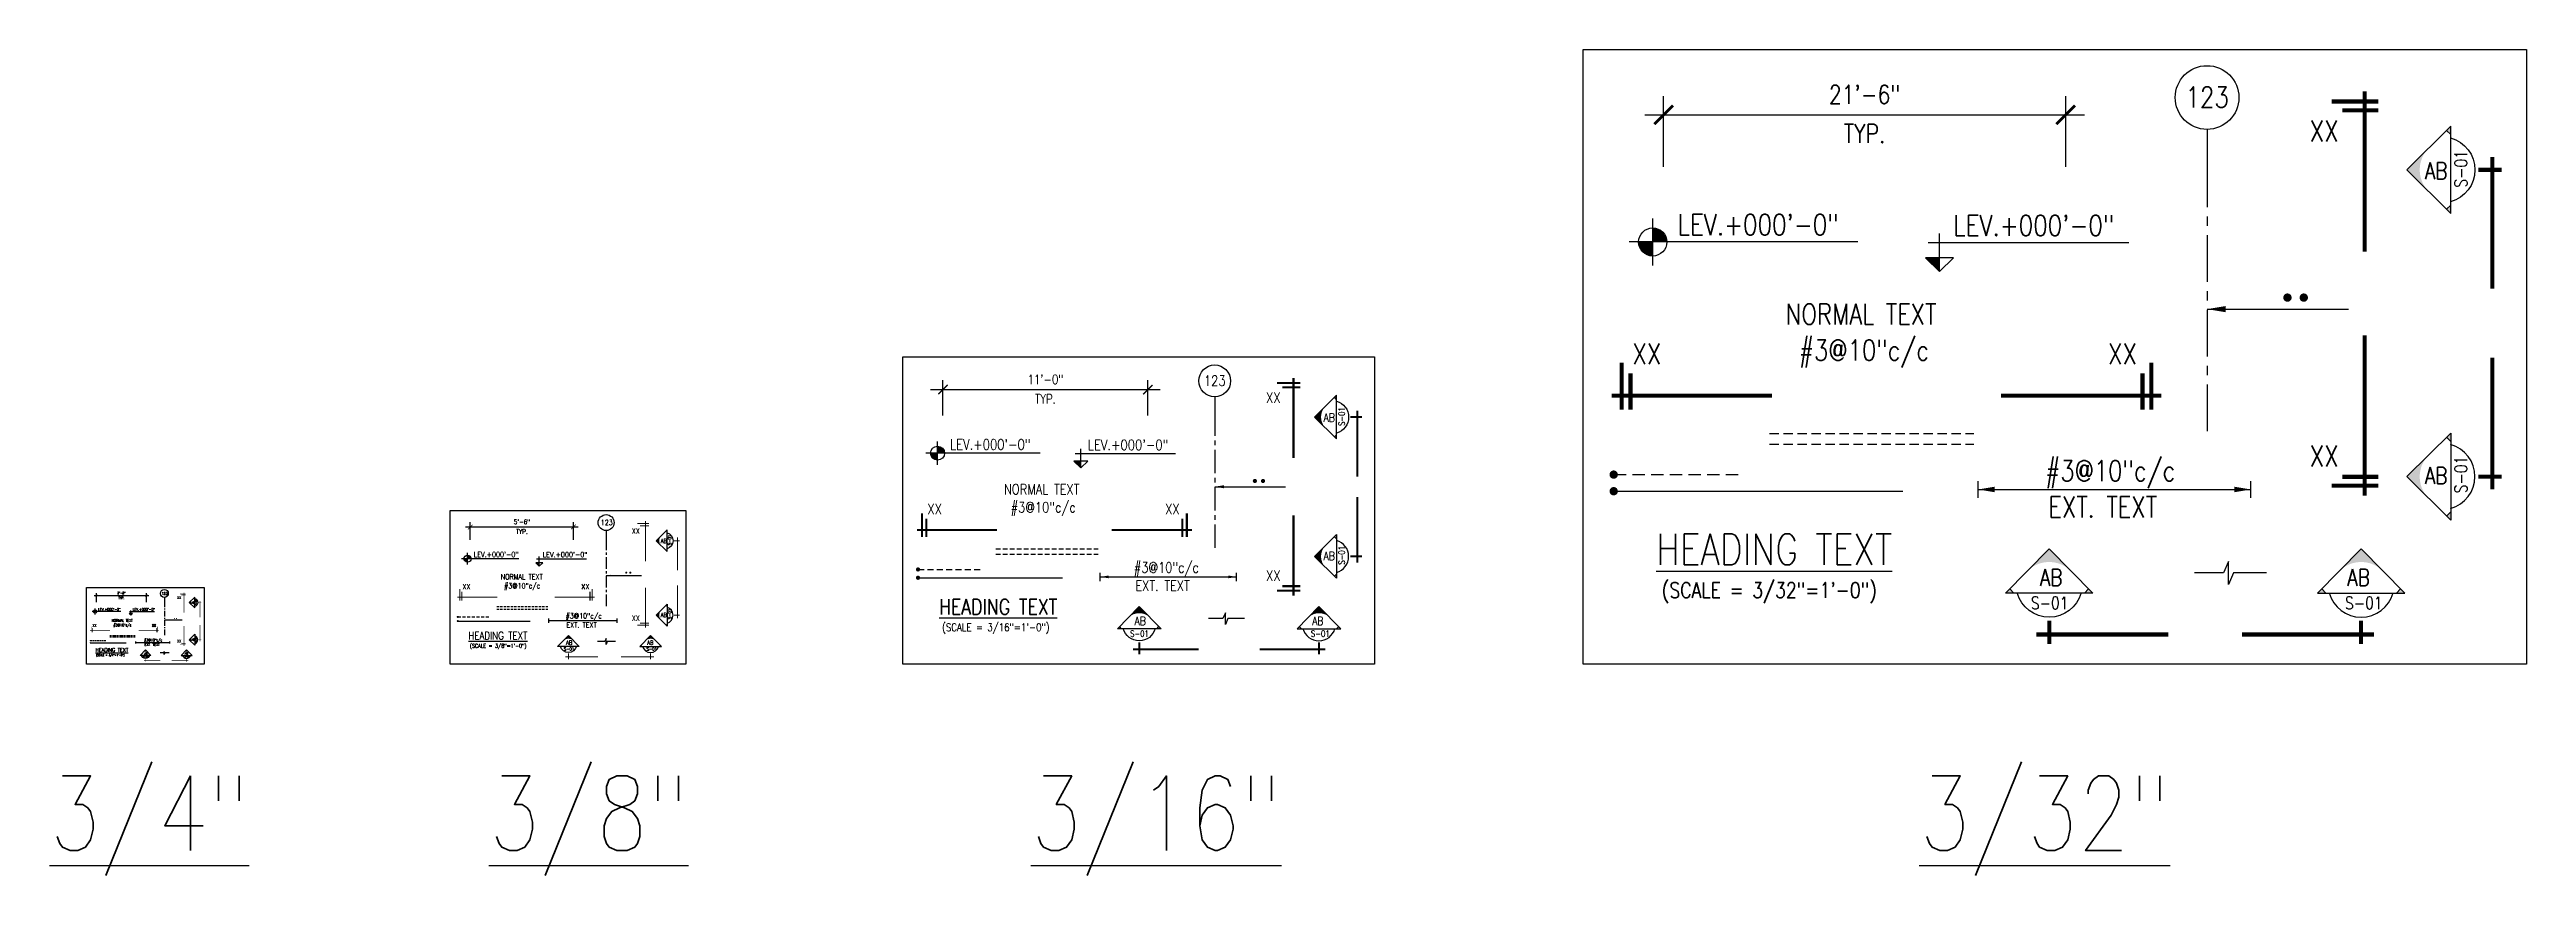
# Model space of a CAD drawing. Header units: inches. Extents: x 17147 to 26472, y -24737 to -16604.
# Drawn here: x 17485 to 19077, y -17530 to -16999 of the extents above; entities that cross this region are included whole.
import ezdxf

# ---------------------------------------------------------------- set-up
doc = ezdxf.new("R2010")
doc.units = ezdxf.units.IN
doc.header["$MEASUREMENT"] = 0
doc.linetypes.add('CENTER', pattern=[2, 1.25, -0.25, 0.25, -0.25])
doc.linetypes.add('HIDDEN', pattern=[0.375, 0.25, -0.125])
for name, color, linetype in [('ARROW', 2, 'Continuous'), ('BEAM', 3, 'HIDDEN'), ('BOTT. BAR', 5, 'Continuous'), ('BREAK', 1, 'Continuous'), ('DIM', 2, 'Continuous'), ('DOT', 2, 'Continuous'), ('Grids', 1, 'CENTER'), ('HEADING', 4, 'Continuous'), ('LEVEL', 2, 'Continuous'), ('SECMARK', 2, 'Continuous'), ('TEXT2', 3, 'Continuous'), ('TEXT3', 4, 'Continuous'), ('TOP BAR', 5, 'HIDDEN')]:
    doc.layers.add(name, color=color, linetype=linetype)
doc.styles.add('DIM 1_1 (A)', font='simplex.shx', dxfattribs={"width": 0.8})
doc.styles.add('DIM 3_16 (A)', font='simplex.shx', dxfattribs={"width": 0.8})
doc.styles.add('DIM 3_32 (A)', font='simplex.shx', dxfattribs={"width": 0.8})
doc.styles.add('DIM 3_4 (A)', font='simplex.shx', dxfattribs={"width": 0.8})
doc.styles.add('DIM 3_8 (A)', font='simplex.shx', dxfattribs={"width": 0.8})
doc.dimstyles.new('DIM 3_16 (A)', dxfattribs={"dimtxt": 6, "dimasz": 6, "dimexe": 6, "dimexo": 6, "dimgap": 3, "dimtad": 1, "dimdec": 0, "dimzin": 3, "dimdsep": 46, "dimlunit": 4, "dimtxsty": 'DIM 3_16 (A)', "dimblk": 'ARCHTICK', "dimcen": 6, "dimdle": 8, "dimclrd": 2, "dimclre": 2, "dimclrt": 3, "dimadec": 0, "dimazin": 2, "dimtfac": 1, "dimtdec": 0, "dimtofl": 0, "dimtmove": 0, "dimatfit": 3, "dimfxl": 0, "dimtolj": 1, "dimtzin": 0, "dimlwd": -1, "dimlwe": -1, "dimarcsym": 0})
doc.dimstyles.new('DIM 3_32 (A)', dxfattribs={"dimtxt": 12, "dimasz": 12, "dimexe": 12, "dimexo": 12, "dimgap": 6, "dimtad": 1, "dimdec": 0, "dimzin": 3, "dimdsep": 46, "dimlunit": 4, "dimtxsty": 'DIM 3_32 (A)', "dimblk": 'ARCHTICK', "dimcen": 12, "dimdle": 12, "dimclrd": 2, "dimclre": 2, "dimclrt": 3, "dimadec": 0, "dimazin": 2, "dimtfac": 1, "dimtdec": 0, "dimtofl": 0, "dimtmove": 0, "dimatfit": 3, "dimfxl": 0, "dimtolj": 1, "dimtzin": 0, "dimlwd": -1, "dimlwe": -1, "dimarcsym": 0})
doc.dimstyles.new('DIM 3_4 (A)', dxfattribs={"dimtxt": 1.5, "dimasz": 1.5, "dimexe": 1.5, "dimexo": 1.5, "dimgap": 0.75, "dimtad": 1, "dimdec": 0, "dimzin": 3, "dimdsep": 46, "dimlunit": 4, "dimtxsty": 'DIM 3_4 (A)', "dimblk": 'ARCHTICK', "dimcen": 1.5, "dimdle": 1.5, "dimclrd": 2, "dimclre": 2, "dimclrt": 3, "dimadec": 0, "dimazin": 2, "dimtfac": 1, "dimtdec": 0, "dimtofl": 0, "dimtmove": 0, "dimatfit": 3, "dimfxl": 0, "dimtolj": 1, "dimtzin": 0, "dimlwd": -1, "dimlwe": -1, "dimarcsym": 0})
doc.dimstyles.new('DIM 3_8 (A)', dxfattribs={"dimtxt": 3, "dimasz": 3, "dimexe": 3, "dimexo": 3, "dimgap": 1.5, "dimtad": 1, "dimdec": 0, "dimzin": 3, "dimdsep": 46, "dimlunit": 4, "dimtxsty": 'DIM 3_8 (A)', "dimblk": 'ARCHTICK', "dimcen": 3, "dimdle": 3, "dimclrd": 2, "dimclre": 2, "dimclrt": 3, "dimadec": 0, "dimazin": 2, "dimtfac": 1, "dimtdec": 0, "dimtofl": 0, "dimtmove": 0, "dimatfit": 3, "dimfxl": 0, "dimtolj": 1, "dimtzin": 0, "dimlwd": -1, "dimlwe": -1, "dimarcsym": 0})

# ---------------------------------------------------------------- blocks, each defined once
blk = doc.blocks.new('_ARCHTICK')
at = {"color": 0, "linetype": 'ByBlock', "const_width": 0.15}
blk.add_lwpolyline([(-0.5, -0.5), (0.5, 0.5)], dxfattribs=at)
blk = doc.blocks.new('*D26')
at = {"layer": 'DEFPOINTS', "color": 0, "transparency": 16777216}
for p in [(17546.9, -17350.2), (17514.7, -17355.9), (17546.9, -17355.9)]:
    blk.add_point(p, dxfattribs=at)
at = {"layer": 'DIM', "color": 2, "transparency": 16777216}
for p, q in [((17513.2, -17350.2), (17548.4, -17350.2)), ((17514.7, -17354.4), (17514.7, -17348.7)), ((17546.9, -17354.4), (17546.9, -17348.7))]:
    blk.add_line(p, q, dxfattribs=at)
at = {"layer": 'DIM', "color": 2, "transparency": 16777216, "xscale": 1.5, "yscale": 1.5, "zscale": 1.5, "rotation": 180}
blk.add_blockref('_ARCHTICK', (17514.7, -17350.2), dxfattribs=at)
at = {"layer": 'DIM', "color": 2, "transparency": 16777216, "xscale": 1.5, "yscale": 1.5, "zscale": 1.5}
blk.add_blockref('_ARCHTICK', (17546.9, -17350.2), dxfattribs=at)
at = {"layer": 'DIM', "color": 3, "transparency": 16777216, "char_height": 1.5, "attachment_point": 5, "style": 'DIM 3_4 (A)'}
for s, insert in [('\\A1;2\'-8"', (17530.8, -17348.6)), ('\\A1;TYP.', (17530.8, -17351.7))]:
    blk.add_mtext(s, dxfattribs=dict(at, insert=insert))
blk = doc.blocks.new('G')
at = {"layer": 'Grids', "color": 2, "linetype": 'Continuous', "ltscale": 1.25}
blk.add_line((0, 0), (0, -1.87), dxfattribs=at)
blk.add_circle((0, 1.91), 1.91, dxfattribs=at)
at = {"layer": 'TEXT3', "style": 'DIM 1_1 (A)', "width": 0.8}
blk.add_attdef('A', (-0.55, 1.35), '', height=1.35, dxfattribs=at)
blk = doc.blocks.new('S (hor)')
at = {"layer": 'SECMARK'}
blk.add_hatch(color=256, dxfattribs=at).paths.add_polyline_path([(-5.13, -7.13), (-3.86, -5.88, 0.388845), (-3.86, -8.39)])
h = blk.add_hatch(color=256, dxfattribs=at)
h.paths.add_polyline_path([(-2.49, -5.02), (-2.49, -4.52), (-2.74, -4.77)])
h.paths.add_polyline_path([(-2.49, -9.25), (-2.74, -9.5), (-2.49, -9.75)])
for p, q in [((-2.49, -4.52), (-5.13, -7.13)), ((-2.49, -5.02), (-2.74, -4.77)), ((-2.49, -4.52), (-2.49, -9.75)), ((-5.13, -7.13), (-2.49, -9.75)), ((-2.49, -9.25), (-2.74, -9.5))]:
    blk.add_line(p, q, dxfattribs=at)
at = {"layer": 'SECMARK', "const_width": 0.25}
for points in [[(0, -7.9), (0, 0)], [(-0.84, -7.13), (0.57, -7.13)]]:
    blk.add_lwpolyline(points, dxfattribs=at)
at = {"layer": 'SECMARK'}
blk.add_arc((-3.03, -7.13), 1.99, 285.6061, 74.3939, dxfattribs=at)
at = {"layer": 'TEXT3', "style": 'DIM 1_1 (A)', "width": 0.8}
blk.add_attdef('A', (-3.71, -7.57), '', height=1, dxfattribs=at)
blk.add_attdef('B', (-1.51, -7.33), '', height=0.75, rotation=90, dxfattribs=at)
blk = doc.blocks.new('S1')
at = {"layer": 'SECMARK', "const_width": 0.25}
for points in [[(-1.98, 9.01), (0.83, 9.01)], [(0, 9.61), (0, 0)], [(-1.34, 8.48), (0.83, 8.48)]]:
    blk.add_lwpolyline(points, dxfattribs=at)
at = {"layer": 'TEXT3', "style": 'DIM 1_1 (A)', "width": 0.8}
blk.add_attdef('A', (-2.65, 6.42), '', height=1.5, dxfattribs=at)
blk = doc.blocks.new('LEV.')
at = {"layer": 'LEVEL'}
h = blk.add_hatch(color=2, dxfattribs=at)
h.paths.add_polyline_path([(0, 0), (-0.84, 0, 0.414214), (0, -0.84)])
h.paths.add_polyline_path([(0, 0.84), (0, 0), (0.84, 0, 0.414214)])
for p, q in [((12.29, 0), (-1.41, 0)), ((0, -1.41), (0, 1.41))]:
    blk.add_line(p, q, dxfattribs=at)
blk.add_circle((0, 0), 0.844, dxfattribs=at)
at = {"layer": 'TEXT3', "style": 'DIM 1_1 (A)', "width": 0.8}
blk.add_attdef('A', (5.25, 0.41), '', height=1.25, dxfattribs=at)
blk = doc.blocks.new('LEV.1')
at = {"layer": 'LEVEL'}
blk.add_hatch(color=2, dxfattribs=at).paths.add_polyline_path([(0, -1.74), (0, -0.92), (-0.84, -0.92)])
for p, q in [((-0.68, 0), (11.35, 0)), ((0, -1.74), (0, 0.54)), ((0, -1.74), (-0.84, -0.92)), ((0.84, -0.92), (-0.84, -0.92)), ((0, -1.74), (0.84, -0.92))]:
    blk.add_line(p, q, dxfattribs=at)
at = {"layer": 'TEXT3', "style": 'DIM 1_1 (A)', "width": 0.8}
blk.add_attdef('A', (4.05, 0.4), '', height=1.25, dxfattribs=at)
blk = doc.blocks.new('S(VER)')
at = {"layer": 'SECMARK'}
blk.add_hatch(color=256, dxfattribs=at).paths.add_polyline_path([(7.13, 5.13), (5.88, 3.86, -0.388845), (8.39, 3.86)])
h = blk.add_hatch(color=256, dxfattribs=at)
h.paths.add_polyline_path([(4.77, 2.74), (4.52, 2.49), (5.02, 2.49)])
h.paths.add_polyline_path([(9.75, 2.49), (9.5, 2.74), (9.25, 2.49)])
for p, q in [((4.52, 2.49), (7.13, 5.13)), ((7.13, 5.13), (9.75, 2.49)), ((4.52, 2.49), (9.75, 2.49)), ((5.02, 2.49), (4.77, 2.74)), ((9.25, 2.49), (9.5, 2.74))]:
    blk.add_line(p, q, dxfattribs=at)
at = {"layer": 'SECMARK', "const_width": 0.25}
for points in [[(7.9, 0), (0, 0)], [(7.13, 0.84), (7.13, -0.57)]]:
    blk.add_lwpolyline(points, dxfattribs=at)
at = {"layer": 'SECMARK'}
blk.add_arc((7.13, 3.03), 1.99, 195.6061, 344.3939, dxfattribs=at)
at = {"layer": 'TEXT3', "style": 'DIM 1_1 (A)'}
for tag, p, height, width in [('A', (6.74, 2.92), 1, 0.8), ('B', (6.87, 1.44), 0.75, 0.7)]:
    blk.add_attdef(tag, p, '', height=height, dxfattribs=dict(at, width=width))
blk = doc.blocks.new('HEAD')
at = {"layer": 'HEADING', "style": 'DIM 1_1 (A)', "width": 0.8}
blk.add_attdef('A', (1, 0.23), '', height=2, dxfattribs=at)
at = {"layer": 'TEXT2', "style": 'DIM 1_1 (A)', "width": 0.8}
blk.add_attdef('B', (1.35, -1.34), '', height=1, dxfattribs=at)
blk = doc.blocks.new('*D27')
at = {"layer": 'DEFPOINTS', "color": 0, "transparency": 16777216}
for p in [(17755, -17317.4), (17821.3, -17306.1), (17821.3, -17317.4)]:
    blk.add_point(p, dxfattribs=at)
at = {"layer": 'DIM', "color": 2, "transparency": 16777216}
for p, q in [((17755, -17314.4), (17755, -17303.1)), ((17821.3, -17314.4), (17821.3, -17303.1)), ((17752, -17306.1), (17824.3, -17306.1))]:
    blk.add_line(p, q, dxfattribs=at)
at = {"layer": 'DIM', "color": 2, "transparency": 16777216, "xscale": 3, "yscale": 3, "zscale": 3, "rotation": 180}
blk.add_blockref('_ARCHTICK', (17755, -17306.1), dxfattribs=at)
at = {"layer": 'DIM', "color": 2, "transparency": 16777216, "xscale": 3, "yscale": 3, "zscale": 3}
blk.add_blockref('_ARCHTICK', (17821.3, -17306.1), dxfattribs=at)
at = {"layer": 'DIM', "color": 3, "transparency": 16777216, "char_height": 3, "attachment_point": 5, "style": 'DIM 3_8 (A)'}
for s, insert in [('\\A1;5\'-6"', (17788.2, -17302.8)), ('\\A1;TYP.', (17788.2, -17309.1))]:
    blk.add_mtext(s, dxfattribs=dict(at, insert=insert))
blk = doc.blocks.new('*D28')
at = {"layer": 'DEFPOINTS', "color": 0, "transparency": 16777216}
for p in [(18190.5, -17217.8), (18058.8, -17240.5), (18190.5, -17240.5)]:
    blk.add_point(p, dxfattribs=at)
at = {"layer": 'DIM', "color": 2, "transparency": 16777216}
for p, q in [((18050.8, -17217.8), (18198.5, -17217.8)), ((18058.8, -17234.5), (18058.8, -17211.8)), ((18190.5, -17234.5), (18190.5, -17211.8))]:
    blk.add_line(p, q, dxfattribs=at)
at = {"layer": 'DIM', "color": 2, "transparency": 16777216, "xscale": 6, "yscale": 6, "zscale": 6, "rotation": 180}
blk.add_blockref('_ARCHTICK', (18058.8, -17217.8), dxfattribs=at)
at = {"layer": 'DIM', "color": 2, "transparency": 16777216, "xscale": 6, "yscale": 6, "zscale": 6}
blk.add_blockref('_ARCHTICK', (18190.5, -17217.8), dxfattribs=at)
at = {"layer": 'DIM', "color": 3, "transparency": 16777216, "char_height": 6, "attachment_point": 5, "style": 'DIM 3_16 (A)'}
for s, insert in [('\\A1;11\'-0"', (18124.7, -17211.2)), ('\\A1;TYP.', (18124.7, -17223.8))]:
    blk.add_mtext(s, dxfattribs=dict(at, insert=insert))
blk = doc.blocks.new('*D29')
at = {"layer": 'DEFPOINTS', "color": 0, "transparency": 16777216}
for p in [(18780.4, -17041.2), (18522, -17086.6), (18780.4, -17086.6)]:
    blk.add_point(p, dxfattribs=at)
at = {"layer": 'DIM', "color": 2, "transparency": 16777216}
for p, q in [((18522, -17074.6), (18522, -17029.2)), ((18780.4, -17074.6), (18780.4, -17029.2)), ((18510, -17041.2), (18792.4, -17041.2))]:
    blk.add_line(p, q, dxfattribs=at)
at = {"layer": 'DIM', "color": 2, "transparency": 16777216, "xscale": 12, "yscale": 12, "zscale": 12, "rotation": 180}
blk.add_blockref('_ARCHTICK', (18522, -17041.2), dxfattribs=at)
at = {"layer": 'DIM', "color": 2, "transparency": 16777216, "xscale": 12, "yscale": 12, "zscale": 12}
blk.add_blockref('_ARCHTICK', (18780.4, -17041.2), dxfattribs=at)
at = {"layer": 'DIM', "color": 3, "transparency": 16777216, "char_height": 12, "attachment_point": 5, "style": 'DIM 3_32 (A)'}
for s, insert in [('\\A1;21\'-6"', (18651.2, -17028.1)), ('\\A1;TYP.', (18651.2, -17053.2))]:
    blk.add_mtext(s, dxfattribs=dict(at, insert=insert))

msp = doc.modelspace()

# ---------------------------------------------------------------- linework, layer by layer
for points in [[(18470.30631, -16999.2056), (19076.54602, -16999.2056), (19076.54602, -17394.37409), (18470.30631, -17394.37409)], [(18032.97341, -17196.78984), (18336.09327, -17196.78984), (18336.09327, -17394.37409), (18032.97341, -17394.37409)], [(17742.06989, -17295.58197), (17893.62982, -17295.58197), (17893.62982, -17394.37409), (17742.06989, -17394.37409)], [(17508.24824, -17344.97803), (17584.0282, -17344.97803), (17584.0282, -17394.37409), (17508.24824, -17394.37409)]]:
    msp.add_lwpolyline(points, close=True)
at = {"layer": 'ARROW', "color": 4}
for p, q in [((18724.13562, -17287.34611), (18724.13562, -17276.62611)), ((18899.46102, -17287.34611), (18899.46102, -17276.62611)), ((18159.88807, -17340.8601), (18159.88807, -17335.5001)), ((18247.55077, -17340.8601), (18247.55077, -17335.5001)), ((17805.52722, -17367.61709), (17805.52722, -17364.93709)), ((17849.35857, -17367.61709), (17849.35857, -17364.93709)), ((17539.9769, -17380.99559), (17539.9769, -17379.65559)), ((17561.89258, -17380.99559), (17561.89258, -17379.65559))]:
    msp.add_line(p, q, dxfattribs=at)
at = {"layer": 'ARROW', "color": 2}
for p, q in [((18724.13562, -17281.98611), (18899.46102, -17281.98611)), ((18159.88807, -17338.1801), (18247.55077, -17338.1801)), ((17805.52722, -17366.27709), (17849.35857, -17366.27709)), ((17539.9769, -17380.32559), (17561.89258, -17380.32559))]:
    msp.add_line(p, q, dxfattribs=at)
for points in [[(18734.85562, -17280.19944), (18734.85562, -17283.77278), (18724.13562, -17281.98611)], [(18888.74102, -17280.19944), (18888.74102, -17283.77278), (18899.46102, -17281.98611)], [(18165.24807, -17337.28677), (18165.24807, -17339.07343), (18159.88807, -17338.1801)], [(18242.19077, -17337.28677), (18242.19077, -17339.07343), (18247.55077, -17338.1801)], [(17808.20722, -17365.83043), (17808.20722, -17366.72376), (17805.52722, -17366.27709)], [(17846.67857, -17365.83043), (17846.67857, -17366.72376), (17849.35857, -17366.27709)], [(17541.3169, -17380.10226), (17541.3169, -17380.54892), (17539.9769, -17380.32559)], [(17560.55258, -17380.10226), (17560.55258, -17380.54892), (17561.89258, -17380.32559)]]:
    msp.add_solid(points, dxfattribs=at)
at = {"layer": 'BEAM', "ltscale": 24}
for p, q in [((18590.09816, -17246.05003), (18721.36581, -17246.05003)), ((18590.09816, -17252.9103), (18721.36581, -17252.9103))]:
    msp.add_line(p, q, dxfattribs=at)
at = {"layer": 'BEAM', "ltscale": 12}
for p, q in [((18092.86933, -17320.21206), (18158.50316, -17320.21206)), ((18092.86933, -17323.6422), (18158.50316, -17323.6422))]:
    msp.add_line(p, q, dxfattribs=at)
at = {"layer": 'BEAM', "ltscale": 6}
for p, q in [((17772.01785, -17357.29307), (17804.83477, -17357.29307)), ((17772.01785, -17359.00814), (17804.83477, -17359.00814))]:
    msp.add_line(p, q, dxfattribs=at)
at = {"layer": 'BEAM', "ltscale": 3}
for p, q in [((17523.22222, -17375.83358), (17539.63068, -17375.83358)), ((17523.22222, -17376.69112), (17539.63068, -17376.69112))]:
    msp.add_line(p, q, dxfattribs=at)
at = {"layer": 'BOTT. BAR'}
for p, q in [((18489.88936, -17283.11229), (18675.69034, -17283.11229)), ((18042.76493, -17338.74319), (18135.66542, -17338.74319)), ((17746.96565, -17366.55864), (17793.4159, -17366.55864)), ((17510.69612, -17380.46636), (17533.92124, -17380.46636))]:
    msp.add_line(p, q, dxfattribs=at)
for points, const_width in [([(18488.54936, -17283.11229, 1), (18491.22936, -17283.11229, 1)], 2.68), ([(18042.09493, -17338.74319, 1), (18043.43493, -17338.74319, 1)], 1.34), ([(17746.63065, -17366.55864, 1), (17747.30065, -17366.55864, 1)], 0.67), ([(17510.52862, -17380.46636, 1), (17510.86362, -17380.46636, 1)], 0.335)]:
    msp.add_lwpolyline(points, format="xyb", close=True, dxfattribs=dict(at, const_width=const_width))
at = {"layer": 'BREAK', "linetype": 'Continuous'}
for points in [[(18909.55236, -17335.64786), (18888.2086, -17335.64786), (18884.9926, -17343.0111), (18884.9926, -17328.28462), (18881.7766, -17335.64786), (18863.10299, -17335.64786)], [(18252.59644, -17365.01097), (18241.92455, -17365.01097), (18240.31655, -17368.69259), (18240.31655, -17361.32936), (18238.70855, -17365.01097), (18229.37175, -17365.01097)], [(17848.38587, -17379.69253), (17843.04993, -17379.69253), (17842.24593, -17381.53334), (17842.24593, -17377.85172), (17841.44193, -17379.69253), (17836.77353, -17379.69253)], [(17561.40623, -17387.03331), (17558.73826, -17387.03331), (17558.33626, -17387.95372), (17558.33626, -17386.11291), (17557.93426, -17387.03331), (17555.60006, -17387.03331)]]:
    msp.add_lwpolyline(points, dxfattribs=at)
at = {"layer": 'DOT'}
for points, const_width in [([(18921.59878, -17158.66112, 1), (18924.27878, -17158.66112, 1)], 2.68), ([(18932.0778, -17158.66112, 1), (18934.7578, -17158.66112, 1)], 2.68), ([(18258.61964, -17276.5176, 1), (18259.95964, -17276.5176, 1)], 1.34), ([(18263.85915, -17276.5176, 1), (18265.19915, -17276.5176, 1)], 1.34), ([(17854.89301, -17335.44585, 1), (17855.56301, -17335.44585, 1)], 0.67), ([(17857.51276, -17335.44585, 1), (17858.18276, -17335.44585, 1)], 0.67), ([(17564.6598, -17364.90997, 1), (17564.9948, -17364.90997, 1)], 0.335), ([(17565.96968, -17364.90997, 1), (17566.30468, -17364.90997, 1)], 0.335)]:
    msp.add_lwpolyline(points, format="xyb", close=True, dxfattribs=dict(at, const_width=const_width))
at = {"layer": 'Grids', "ltscale": 24}
msp.add_line((18871.25887, -17070.57792), (18871.25887, -17248.34925), dxfattribs=at)
at = {"layer": 'Grids', "ltscale": 12}
msp.add_line((18233.44969, -17232.476), (18233.44969, -17321.36167), dxfattribs=at)
at = {"layer": 'Grids', "ltscale": 6}
msp.add_line((17842.30803, -17313.42505), (17842.30803, -17357.86788), dxfattribs=at)
at = {"layer": 'Grids', "ltscale": 3}
msp.add_line((17558.36731, -17353.89957), (17558.36731, -17376.12098), dxfattribs=at)
at = {"layer": 'TOP BAR', "ltscale": 32}
msp.add_line((18489.88936, -17272.42707), (18572.02599, -17272.42707), dxfattribs=at)
at = {"layer": 'TOP BAR', "ltscale": 16}
msp.add_line((18042.76493, -17333.40058), (18083.83325, -17333.40058), dxfattribs=at)
at = {"layer": 'TOP BAR', "ltscale": 8}
msp.add_line((17746.96565, -17363.88733), (17767.49981, -17363.88733), dxfattribs=at)
at = {"layer": 'TOP BAR', "ltscale": 4}
msp.add_line((17510.69612, -17379.13071), (17520.9632, -17379.13071), dxfattribs=at)
at = {"layer": 'TOP BAR', "linetype": 'ByBlock'}
for points, const_width in [([(18488.54936, -17272.42707, 1), (18491.22936, -17272.42707, 1)], 2.68), ([(18042.09493, -17333.40058, 1), (18043.43493, -17333.40058, 1)], 1.34), ([(17746.63065, -17363.88733, 1), (17747.30065, -17363.88733, 1)], 0.67), ([(17510.52862, -17379.13071, 1), (17510.86362, -17379.13071, 1)], 0.335)]:
    msp.add_lwpolyline(points, format="xyb", close=True, dxfattribs=dict(at, const_width=const_width))

# ---------------------------------------------------------------- block references
ref = msp.add_blockref('G', (18871.25887, -17050.52573), dxfattribs=dict(xscale=10.72000000000116, yscale=10.72000000000116, zscale=10.72000000000116))
ref.add_attrib('A', '123', (18857.31737, -17036.51362), dxfattribs={"layer": 'TEXT3', "height": 13.4, "style": 'DIM 3_32 (A)', "width": 0.8125})
ref = msp.add_blockref('S1', (18972.52089, -17129.15535), dxfattribs=dict(xscale=10.72000000000116, yscale=10.72000000000116, zscale=10.72000000000116))
ref.add_attrib('A', 'XX', (18937.2139, -17058.32099), dxfattribs={"layer": 'TEXT3', "height": 13.4, "style": 'DIM 3_32 (A)', "width": 0.8125})
ref = msp.add_blockref('S (hor)', (19054.55943, -17152.98406), dxfattribs=dict(xscale=-10.72000000000116, yscale=10.72000000000116, zscale=10.72, rotation=180))
ref.add_attrib('A', 'AB', (19011.23789, -17082.54276), dxfattribs={"layer": 'TEXT3', "height": 10.72, "style": 'DIM 3_32 (A)', "width": 0.8125})
ref.add_attrib('B', 'S-01', (19038.42169, -17087.951), dxfattribs={"layer": 'TEXT3', "height": 8.04, "rotation": 90, "style": 'DIM 3_32 (A)', "width": 0.8125})
ref = msp.add_blockref('LEV.', (18514.97576, -17122.90602), dxfattribs=dict(xscale=10.72000000000116, yscale=10.72000000000116, zscale=10.72000000000116))
ref.add_attrib('A', 'LEV.+000\'-0"', (18531.0231, -17118.49275), dxfattribs={"layer": 'TEXT3', "height": 13.4, "style": 'DIM 3_32 (A)', "width": 0.8125})
ref = msp.add_blockref('LEV.1', (18699.20421, -17123.15693), dxfattribs=dict(xscale=10.72000000000116, yscale=10.72000000000116, zscale=10.72000000000116))
ref.add_attrib('A', 'LEV.+000\'-0"', (18708.18788, -17119.00411), dxfattribs={"layer": 'TEXT3', "height": 13.4, "style": 'DIM 3_32 (A)', "width": 0.8125})
ref = msp.add_blockref('S1', (18591.56378, -17221.68956), dxfattribs=dict(xscale=-10.72000000000116, yscale=10.72000000000116, zscale=10.72, rotation=90))
ref.add_attrib('A', 'XX', (18501.93827, -17201.50915), dxfattribs={"layer": 'TEXT3', "height": 13.4, "style": 'DIM 3_32 (A)', "width": 0.8125})
ref = msp.add_blockref('S1', (18738.84833, -17221.68956), dxfattribs=dict(xscale=10.72000000000116, yscale=10.72000000000116, zscale=10.72000000000116, rotation=270))
ref.add_attrib('A', 'XX', (18807.64641, -17201.50915), dxfattribs={"layer": 'TEXT3', "height": 13.4, "style": 'DIM 3_32 (A)', "width": 0.8125})
ref = msp.add_blockref('S1', (18972.52089, -17182.95768), dxfattribs=dict(xscale=-10.72000000000116, yscale=10.72000000000116, zscale=10.72, rotation=180))
ref.add_attrib('A', 'XX', (18937.2139, -17267.19204), dxfattribs={"layer": 'TEXT3', "height": 13.4, "style": 'DIM 3_32 (A)', "width": 0.8125})
ref = msp.add_blockref('G', (18233.44969, -17222.44991), dxfattribs=dict(xscale=5.360000000000582, yscale=5.360000000000582, zscale=5.360000000000582))
ref.add_attrib('A', '123', (18226.47894, -17215.44385), dxfattribs={"layer": 'TEXT3', "height": 6.7, "style": 'DIM 3_16 (A)', "width": 0.8125})
ref = msp.add_blockref('S (hor)', (19054.55943, -17197.27417), dxfattribs=dict(xscale=10.72000000000116, yscale=10.72000000000116, zscale=10.72000000000116))
ref.add_attrib('A', 'AB', (19011.23789, -17278.43547), dxfattribs={"layer": 'TEXT3', "height": 10.72, "style": 'DIM 3_32 (A)', "width": 0.8125})
ref.add_attrib('B', 'S-01', (19038.42169, -17284.39329), dxfattribs={"layer": 'TEXT3', "height": 8.04, "rotation": 90, "style": 'DIM 3_32 (A)', "width": 0.8125})
ref = msp.add_blockref('S1', (18284.0807, -17261.76472), dxfattribs=dict(xscale=5.360000000000582, yscale=5.360000000000582, zscale=5.360000000000582))
ref.add_attrib('A', 'XX', (18266.4272, -17226.34754), dxfattribs={"layer": 'TEXT3', "height": 6.7, "style": 'DIM 3_16 (A)', "width": 0.8125})
ref = msp.add_blockref('S (hor)', (18325.09997, -17273.67907), dxfattribs=dict(xscale=-5.360000000000582, yscale=5.360000000000582, zscale=5.36, rotation=180))
ref.add_attrib('A', 'AB', (18303.4392, -17238.45842), dxfattribs={"layer": 'TEXT3', "height": 5.36, "style": 'DIM 3_16 (A)', "width": 0.8125})
ref.add_attrib('B', 'S-01', (18317.0311, -17241.16255), dxfattribs={"layer": 'TEXT3', "height": 4.02, "rotation": 90, "style": 'DIM 3_16 (A)', "width": 0.8125})
ref = msp.add_blockref('LEV.', (18055.30813, -17258.64005), dxfattribs=dict(xscale=5.360000000000582, yscale=5.360000000000582, zscale=5.360000000000582))
ref.add_attrib('A', 'LEV.+000\'-0"', (18063.3318, -17256.43342), dxfattribs={"layer": 'TEXT3', "height": 6.7, "style": 'DIM 3_16 (A)', "width": 0.8125})
ref = msp.add_blockref('LEV.1', (18147.42236, -17258.76551), dxfattribs=dict(xscale=5.360000000000582, yscale=5.360000000000582, zscale=5.360000000000582))
ref.add_attrib('A', 'LEV.+000\'-0"', (18151.9142, -17256.6891), dxfattribs={"layer": 'TEXT3', "height": 6.7, "style": 'DIM 3_16 (A)', "width": 0.8125})
ref = msp.add_blockref('S (hor)', (18325.09997, -17286.76851), dxfattribs=dict(xscale=5.360000000000582, yscale=5.360000000000582, zscale=5.360000000000582))
ref.add_attrib('A', 'AB', (18303.4392, -17327.34916), dxfattribs={"layer": 'TEXT3', "height": 5.36, "style": 'DIM 3_16 (A)', "width": 0.8125})
ref.add_attrib('B', 'S-01', (18317.0311, -17330.32807), dxfattribs={"layer": 'TEXT3', "height": 4.02, "rotation": 90, "style": 'DIM 3_16 (A)', "width": 0.8125})
ref = msp.add_blockref('G', (17842.30803, -17308.412), dxfattribs=dict(xscale=2.680000000000291, yscale=2.680000000000291, zscale=2.680000000000291))
ref.add_attrib('A', '123', (17838.82266, -17304.90897), dxfattribs={"layer": 'TEXT3', "height": 3.35, "style": 'DIM 3_8 (A)', "width": 0.8125})
ref = msp.add_blockref('S1', (17867.62354, -17328.0694), dxfattribs=dict(xscale=2.680000000000291, yscale=2.680000000000291, zscale=2.680000000000291))
ref.add_attrib('A', 'XX', (17858.79679, -17310.36081), dxfattribs={"layer": 'TEXT3', "height": 3.35, "style": 'DIM 3_8 (A)', "width": 0.8125})
ref = msp.add_blockref('S1', (18093.60214, -17308.03182), dxfattribs=dict(xscale=-5.360000000000582, yscale=5.360000000000582, zscale=5.36, rotation=90))
ref.add_attrib('A', 'XX', (18048.78939, -17297.94162), dxfattribs={"layer": 'TEXT3', "height": 6.7, "style": 'DIM 3_16 (A)', "width": 0.8125})
ref = msp.add_blockref('S1', (18167.24442, -17308.03182), dxfattribs=dict(xscale=5.360000000000582, yscale=5.360000000000582, zscale=5.360000000000582, rotation=270))
ref.add_attrib('A', 'XX', (18201.64346, -17297.94162), dxfattribs={"layer": 'TEXT3', "height": 6.7, "style": 'DIM 3_16 (A)', "width": 0.8125})
ref = msp.add_blockref('S1', (18284.0807, -17298.68286), dxfattribs=dict(xscale=-5.360000000000582, yscale=5.360000000000582, zscale=5.36, rotation=180))
ref.add_attrib('A', 'XX', (18266.4272, -17340.80004), dxfattribs={"layer": 'TEXT3', "height": 6.7, "style": 'DIM 3_16 (A)', "width": 0.8125})
ref = msp.add_blockref('S (hor)', (17888.13317, -17334.02658), dxfattribs=dict(xscale=-2.680000000000291, yscale=2.680000000000291, zscale=2.68, rotation=180))
ref.add_attrib('A', 'AB', (17877.30279, -17316.41626), dxfattribs={"layer": 'TEXT3', "height": 2.68, "style": 'DIM 3_8 (A)', "width": 0.8125})
ref.add_attrib('B', 'S-01', (17884.09874, -17317.76832), dxfattribs={"layer": 'TEXT3', "height": 2.01, "rotation": 90, "style": 'DIM 3_8 (A)', "width": 0.8125})
ref = msp.add_blockref('HEAD', (18506.35449, -17332.97759), dxfattribs=dict(xscale=10.72000000000116, yscale=10.72000000000116, zscale=10.72000000000116))
ref.add_attrib('A', '%%UHEADING TEXT', (18517.12017, -17330.50254), dxfattribs={"layer": 'HEADING', "height": 20, "style": 'DIM 3_32 (A)', "width": 0.8125})
ref.add_attrib('B', '(SCALE = 3/32"=1\'-0")', (18520.82467, -17351.70113), dxfattribs={"layer": 'TEXT2', "height": 10, "style": 'DIM 3_32 (A)', "width": 0.8125})
ref = msp.add_blockref('S(VER)', (18846.27219, -17375.22965), dxfattribs=dict(xscale=-10.72000000000116, yscale=10.72000000000116, zscale=10.72))
ref.add_attrib('A', 'AB', (18763.76033, -17343.89029), dxfattribs={"layer": 'TEXT3', "height": 10.72, "style": 'DIM 3_32 (A)', "width": 0.8125})
ref.add_attrib('B', 'S-01', (18758.05259, -17358.95256), dxfattribs={"layer": 'TEXT3', "height": 8.04, "style": 'DIM 3_32 (A)', "width": 0.8125})
ref = msp.add_blockref('S(VER)', (18893.81387, -17375.22965), dxfattribs=dict(xscale=10.72000000000116, yscale=10.72000000000116, zscale=10.72000000000116))
ref.add_attrib('A', 'AB', (18961.3943, -17343.89029), dxfattribs={"layer": 'TEXT3', "height": 10.72, "style": 'DIM 3_32 (A)', "width": 0.8125})
ref.add_attrib('B', 'S-01', (18959.94739, -17358.95256), dxfattribs={"layer": 'TEXT3', "height": 8.04, "style": 'DIM 3_32 (A)', "width": 0.8125})
ref = msp.add_blockref('LEV.', (17753.23725, -17326.50707), dxfattribs=dict(xscale=2.680000000000291, yscale=2.680000000000291, zscale=2.680000000000291))
ref.add_attrib('A', 'LEV.+000\'-0"', (17757.24909, -17325.40375), dxfattribs={"layer": 'TEXT3', "height": 3.35, "style": 'DIM 3_8 (A)', "width": 0.8125})
ref = msp.add_blockref('LEV.1', (17799.29437, -17326.5698), dxfattribs=dict(xscale=2.680000000000291, yscale=2.680000000000291, zscale=2.680000000000291))
ref.add_attrib('A', 'LEV.+000\'-0"', (17801.54028, -17325.53159), dxfattribs={"layer": 'TEXT3', "height": 3.35, "style": 'DIM 3_8 (A)', "width": 0.8125})
ref = msp.add_blockref('G', (17558.36731, -17351.39304), dxfattribs=dict(xscale=1.340000000000146, yscale=1.340000000000146, zscale=1.340000000000146))
ref.add_attrib('A', '123', (17556.62462, -17349.64153), dxfattribs={"layer": 'TEXT3', "height": 1.675, "style": 'DIM 3_4 (A)', "width": 0.8125})
ref = msp.add_blockref('S1', (17571.02506, -17361.22175), dxfattribs=dict(xscale=1.340000000000146, yscale=1.340000000000146, zscale=1.340000000000146))
ref.add_attrib('A', 'XX', (17566.61169, -17352.36745), dxfattribs={"layer": 'TEXT3', "height": 1.675, "style": 'DIM 3_4 (A)', "width": 0.8125})
ref = msp.add_blockref('S (hor)', (17581.27988, -17364.20034), dxfattribs=dict(xscale=-1.340000000000146, yscale=1.340000000000146, zscale=1.34, rotation=180))
ref.add_attrib('A', 'AB', (17575.86469, -17355.39517), dxfattribs={"layer": 'TEXT3', "height": 1.34, "style": 'DIM 3_4 (A)', "width": 0.8125})
ref.add_attrib('B', 'S-01', (17579.26266, -17356.0712), dxfattribs={"layer": 'TEXT3', "height": 1.005, "rotation": 90, "style": 'DIM 3_4 (A)', "width": 0.8125})
ref = msp.add_blockref('S1', (17772.38426, -17351.20296), dxfattribs=dict(xscale=-2.680000000000291, yscale=2.680000000000291, zscale=2.68, rotation=90))
ref.add_attrib('A', 'XX', (17749.97788, -17346.15785), dxfattribs={"layer": 'TEXT3', "height": 3.35, "style": 'DIM 3_8 (A)', "width": 0.8125})
ref = msp.add_blockref('S1', (17809.2054, -17351.20296), dxfattribs=dict(xscale=2.680000000000291, yscale=2.680000000000291, zscale=2.680000000000291, rotation=270))
ref.add_attrib('A', 'XX', (17826.40492, -17346.15785), dxfattribs={"layer": 'TEXT3', "height": 3.35, "style": 'DIM 3_8 (A)', "width": 0.8125})
ref = msp.add_blockref('S1', (17867.62354, -17345.09993), dxfattribs=dict(xscale=-2.680000000000291, yscale=2.680000000000291, zscale=2.68, rotation=180))
ref.add_attrib('A', 'XX', (17858.79679, -17366.31945), dxfattribs={"layer": 'TEXT3', "height": 3.35, "style": 'DIM 3_8 (A)', "width": 0.8125})
ref = msp.add_blockref('S (hor)', (17888.13317, -17343.69564), dxfattribs=dict(xscale=2.680000000000291, yscale=2.680000000000291, zscale=2.680000000000291))
ref.add_attrib('A', 'AB', (17877.30279, -17363.98596), dxfattribs={"layer": 'TEXT3', "height": 2.68, "style": 'DIM 3_8 (A)', "width": 0.8125})
ref.add_attrib('B', 'S-01', (17884.09874, -17365.39047), dxfattribs={"layer": 'TEXT3', "height": 2.01, "rotation": 90, "style": 'DIM 3_8 (A)', "width": 0.8125})
ref = msp.add_blockref('HEAD', (18050.9975, -17363.67584), dxfattribs=dict(xscale=5.360000000000582, yscale=5.360000000000582, zscale=5.360000000000582))
ref.add_attrib('A', '%%UHEADING TEXT', (18056.38034, -17362.43831), dxfattribs={"layer": 'HEADING', "height": 10, "style": 'DIM 3_16 (A)', "width": 0.8125})
ref.add_attrib('B', '(SCALE = 3/16"=1\'-0")', (18058.23259, -17373.03761), dxfattribs={"layer": 'TEXT2', "height": 5, "style": 'DIM 3_16 (A)', "width": 0.8125})
ref = msp.add_blockref('LEV.', (17513.83192, -17360.44058), dxfattribs=dict(xscale=1.340000000000146, yscale=1.340000000000146, zscale=1.340000000000146))
ref.add_attrib('A', 'LEV.+000\'-0"', (17515.83784, -17359.88892), dxfattribs={"layer": 'TEXT3', "height": 1.675, "style": 'DIM 3_4 (A)', "width": 0.8125})
ref = msp.add_blockref('LEV.1', (17536.86048, -17360.47194), dxfattribs=dict(xscale=1.340000000000146, yscale=1.340000000000146, zscale=1.340000000000146))
ref.add_attrib('A', 'LEV.+000\'-0"', (17537.98344, -17359.95284), dxfattribs={"layer": 'TEXT3', "height": 1.675, "style": 'DIM 3_4 (A)', "width": 0.8125})
ref = msp.add_blockref('S(VER)', (18223.20766, -17384.80187), dxfattribs=dict(xscale=-5.360000000000582, yscale=5.360000000000582, zscale=5.36))
ref.add_attrib('A', 'AB', (18181.95173, -17369.13219), dxfattribs={"layer": 'TEXT3', "height": 5.36, "style": 'DIM 3_16 (A)', "width": 0.8125})
ref.add_attrib('B', 'S-01', (18179.09787, -17376.66332), dxfattribs={"layer": 'TEXT3', "height": 4.02, "style": 'DIM 3_16 (A)', "width": 0.8125})
ref = msp.add_blockref('S(VER)', (18262.25197, -17384.80187), dxfattribs=dict(xscale=5.360000000000582, yscale=5.360000000000582, zscale=5.360000000000582))
ref.add_attrib('A', 'AB', (18296.04218, -17369.13219), dxfattribs={"layer": 'TEXT3', "height": 5.36, "style": 'DIM 3_16 (A)', "width": 0.8125})
ref.add_attrib('B', 'S-01', (18295.31873, -17376.66332), dxfattribs={"layer": 'TEXT3', "height": 4.02, "style": 'DIM 3_16 (A)', "width": 0.8125})
ref = msp.add_blockref('S1', (17523.40542, -17372.78852), dxfattribs=dict(xscale=-1.340000000000146, yscale=1.340000000000146, zscale=1.34, rotation=90))
ref.add_attrib('A', 'XX', (17512.20224, -17370.26597), dxfattribs={"layer": 'TEXT3', "height": 1.675, "style": 'DIM 3_4 (A)', "width": 0.8125})
ref = msp.add_blockref('HEAD', (17512.75426, -17386.69953), dxfattribs=dict(xscale=1.340000000000146, yscale=1.340000000000146, zscale=1.340000000000146))
ref.add_attrib('A', '%%UHEADING TEXT', (17514.09997, -17386.39014), dxfattribs={"layer": 'HEADING', "height": 2.5, "style": 'DIM 3_4 (A)', "width": 0.8125})
ref.add_attrib('B', '(SCALE = 3/4"=1\'-0")', (17514.56304, -17389.03997), dxfattribs={"layer": 'TEXT2', "height": 1.25, "style": 'DIM 3_4 (A)', "width": 0.8125})
ref = msp.add_blockref('S1', (17541.81599, -17372.78852), dxfattribs=dict(xscale=1.340000000000146, yscale=1.340000000000146, zscale=1.340000000000146, rotation=270))
ref.add_attrib('A', 'XX', (17550.41575, -17370.26597), dxfattribs={"layer": 'TEXT3', "height": 1.675, "style": 'DIM 3_4 (A)', "width": 0.8125})
ref = msp.add_blockref('S1', (17571.02506, -17369.73701), dxfattribs=dict(xscale=-1.340000000000146, yscale=1.340000000000146, zscale=1.34, rotation=180))
ref.add_attrib('A', 'XX', (17566.61169, -17380.34677), dxfattribs={"layer": 'TEXT3', "height": 1.675, "style": 'DIM 3_4 (A)', "width": 0.8125})
ref = msp.add_blockref('S (hor)', (17581.27988, -17369.03486), dxfattribs=dict(xscale=1.340000000000146, yscale=1.340000000000146, zscale=1.340000000000146))
ref.add_attrib('A', 'AB', (17575.86469, -17379.18002), dxfattribs={"layer": 'TEXT3', "height": 1.34, "style": 'DIM 3_4 (A)', "width": 0.8125})
ref.add_attrib('B', 'S-01', (17579.26266, -17379.88228), dxfattribs={"layer": 'TEXT3', "height": 1.005, "rotation": 90, "style": 'DIM 3_4 (A)', "width": 0.8125})
ref = msp.add_blockref('HEAD', (17751.08194, -17379.02496), dxfattribs=dict(xscale=2.680000000000291, yscale=2.680000000000291, zscale=2.680000000000291))
ref.add_attrib('A', '%%UHEADING TEXT', (17753.77336, -17378.4062), dxfattribs={"layer": 'HEADING', "height": 5, "style": 'DIM 3_8 (A)', "width": 0.8125})
ref.add_attrib('B', '(SCALE = 3/8"=1\'-0")', (17754.69948, -17383.70585), dxfattribs={"layer": 'TEXT2', "height": 2.5, "style": 'DIM 3_8 (A)', "width": 0.8125})
ref = msp.add_blockref('S(VER)', (17837.18702, -17389.58798), dxfattribs=dict(xscale=-2.680000000000291, yscale=2.680000000000291, zscale=2.68))
ref.add_attrib('A', 'AB', (17816.55905, -17381.75314), dxfattribs={"layer": 'TEXT3', "height": 2.68, "style": 'DIM 3_8 (A)', "width": 0.8125})
ref.add_attrib('B', 'S-01', (17815.13212, -17385.51871), dxfattribs={"layer": 'TEXT3', "height": 2.01, "style": 'DIM 3_8 (A)', "width": 0.8125})
ref = msp.add_blockref('S(VER)', (17851.80193, -17389.58798), dxfattribs=dict(xscale=2.679999999993015, yscale=2.679999999993015, zscale=2.679999999993015))
ref.add_attrib('A', 'AB', (17868.69703, -17381.75314), dxfattribs={"layer": 'TEXT3', "height": 2.68, "style": 'DIM 3_8 (A)', "width": 0.8125})
ref.add_attrib('B', 'S-01', (17868.33531, -17385.51871), dxfattribs={"layer": 'TEXT3', "height": 2.01, "style": 'DIM 3_8 (A)', "width": 0.8125})
ref = msp.add_blockref('S(VER)', (17555.8068, -17391.98103), dxfattribs=dict(xscale=-1.340000000000146, yscale=1.340000000000146, zscale=1.34))
ref.add_attrib('A', 'AB', (17545.49282, -17388.06361), dxfattribs={"layer": 'TEXT3', "height": 1.34, "style": 'DIM 3_4 (A)', "width": 0.8125})
ref.add_attrib('B', 'S-01', (17544.77935, -17389.9464), dxfattribs={"layer": 'TEXT3', "height": 1.005, "style": 'DIM 3_4 (A)', "width": 0.8125})
ref = msp.add_blockref('S(VER)', (17563.11426, -17391.98103), dxfattribs=dict(xscale=1.339999999996508, yscale=1.339999999996508, zscale=1.339999999996508))
ref.add_attrib('A', 'AB', (17571.56181, -17388.06361), dxfattribs={"layer": 'TEXT3', "height": 1.34, "style": 'DIM 3_4 (A)', "width": 0.8125})
ref.add_attrib('B', 'S-01', (17571.38095, -17389.9464), dxfattribs={"layer": 'TEXT3', "height": 1.005, "style": 'DIM 3_4 (A)', "width": 0.8125})

# ---------------------------------------------------------------- texts
at = {"layer": 'TEXT2', "width": 0.8}
for s, height, style, p in [('NORMAL TEXT', 13.4, 'DIM 3_32 (A)', (18600.43021, -17176.01879)), ('#3@10"c/c', 13.4, 'DIM 3_32 (A)', (18609.00842, -17199.16699)), ('#3@10"c/c', 13.4, 'DIM 3_32 (A)', (18767.27059, -17276.66095)), ('NORMAL TEXT', 6.7, 'DIM 3_16 (A)', (18098.03536, -17285.19644)), ('EXT. TEXT', 13.4, 'DIM 3_32 (A)', (18769.30903, -17299.95513)), ('#3@10"c/c', 6.7, 'DIM 3_16 (A)', (18102.32447, -17296.77054)), ('NORMAL TEXT', 3.35, 'DIM 3_8 (A)', (17774.60087, -17339.78526)), ('#3@10"c/c', 6.7, 'DIM 3_16 (A)', (18181.45555, -17335.51752)), ('#3@10"c/c', 3.35, 'DIM 3_8 (A)', (17776.74542, -17345.57231)), ('EXT. TEXT', 6.7, 'DIM 3_16 (A)', (18182.47477, -17347.16461)), ('NORMAL TEXT', 1.675, 'DIM 3_4 (A)', (17524.51373, -17367.07968)), ('#3@10"c/c', 1.675, 'DIM 3_4 (A)', (17525.58601, -17369.9732)), ('#3@10"c/c', 3.35, 'DIM 3_8 (A)', (17816.31096, -17364.9458)), ('EXT. TEXT', 3.35, 'DIM 3_8 (A)', (17816.82057, -17370.76935)), ('#3@10"c/c', 1.675, 'DIM 3_4 (A)', (17545.36878, -17379.65995)), ('EXT. TEXT', 1.675, 'DIM 3_4 (A)', (17545.62358, -17382.57172))]:
    msp.add_text(s, height=height, dxfattribs=dict(at, style=style)).set_placement(p)
at = {"layer": 'TEXT3', "style": 'DIM 1_1 (A)', "width": 0.8}
for s, p in [('%%U3/4"', (17484.57632, -17514.09017)), ('%%U3/8"', (17766.94369, -17514.09017)), ('%%U3/16"', (18115.20336, -17514.09017)), ('%%U3/32"', (18686.26615, -17514.09017))]:
    msp.add_text(s, height=48, dxfattribs=at).set_placement(p)

# ---------------------------------------------------------------- dimensions: what is measured, and where the dimension line sits
at = {"layer": 'DIM'}
for base, p1, p2, dimstyle, picture, middle in [((18780.36201, -17041.2157), (18522.04321, -17086.57877), (18780.36201, -17086.57877), 'DIM 3_32 (A)', '*D29', (18651.20261, -17041.2157)), ((18190.50126, -17217.7949), (18058.84186, -17240.47643), (18190.50126, -17240.47643), 'DIM 3_16 (A)', '*D28', (18124.67156, -17217.7949)), ((17821.33382, -17306.08449), (17755.00412, -17317.42526), (17821.33382, -17317.42526), 'DIM 3_8 (A)', '*D27', (17788.16897, -17306.08449)), ((17546.8802, -17350.22929), (17514.71535, -17355.89967), (17546.8802, -17355.89967), 'DIM 3_4 (A)', '*D26', (17530.79778, -17350.22929))]:
    dim = msp.add_linear_dim(base=base, p1=p1, p2=p2, text='<>\\XTYP.', dimstyle=dimstyle, dxfattribs=at)
    dim.commit()
    dim.dimension.update_dxf_attribs({"geometry": picture, "text_midpoint": middle})

# ---------------------------------------------------------------- leaders
for points, dimstyle in [([(18871.25887, -17166.07349), (18962.11297, -17166.07349)], 'DIM 3_32 (A)'), ([(18233.44969, -17280.22379), (18278.87674, -17280.22379)], 'DIM 3_16 (A)'), ([(17842.30803, -17337.29894), (17865.02156, -17337.29894)], 'DIM 3_8 (A)')]:
    msp.add_leader(points, dimstyle=dimstyle, dxfattribs=at)
msp.add_leader([(17558.36731, -17365.83651), (17569.72407, -17365.83651)], dimstyle='DIM 3_4 (A)', override={"dimscale": 1}, dxfattribs=at)

doc.saveas('drawing.dxf')
